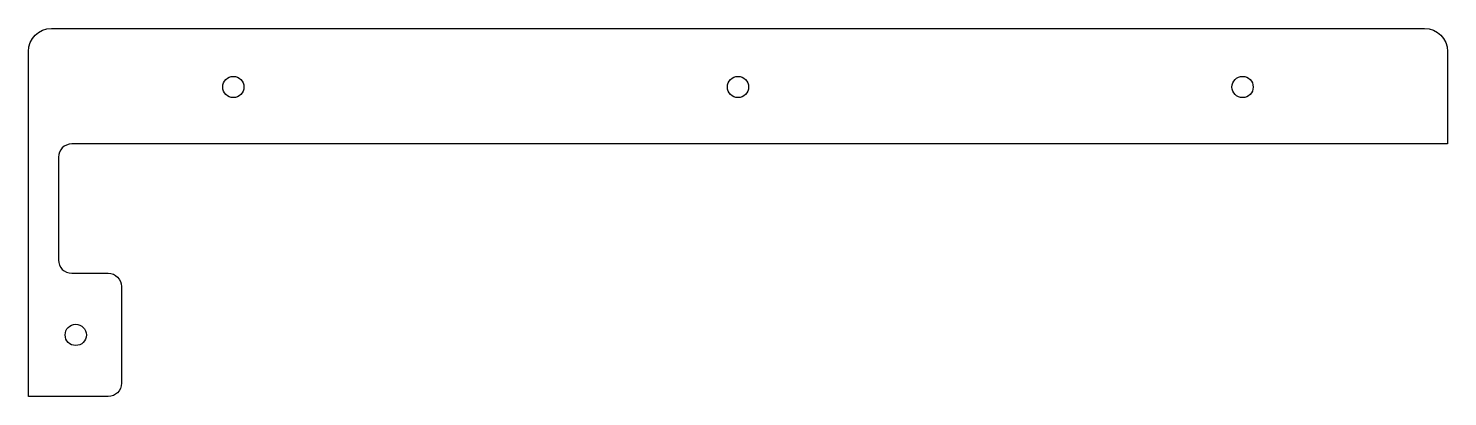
# Model space of a CAD drawing. Header units: millimetres. Extents: x -99 to 115, y -20 to 36.
import ezdxf

# ---------------------------------------------------------------- set-up
doc = ezdxf.new("R2010")
doc.units = ezdxf.units.MM
doc.header["$MEASUREMENT"] = 0
doc.layers.get('0').update_dxf_attribs({"lineweight": 0})

msp = doc.modelspace()

# ---------------------------------------------------------------- linework, layer by layer
at = {"color": 7, "lineweight": 25}
for centre in [(-68.09, 27.04), (8.11, 27.04), (84.31, 27.04), (-91.89, -10.35)]:
    msp.add_circle(centre, 1.6, dxfattribs=at)
msp.add_open_spline([(-86.98, -19.65), (-85.88, -19.65), (-84.98, -18.75), (-84.98, -17.65), (-84.98, -17.65), (-84.98, -3.05), (-84.98, -3.05), (-84.98, -1.94), (-85.88, -1.05), (-86.98, -1.05), (-86.98, -1.05), (-92.5, -1.05), (-92.5, -1.05), (-93.61, -1.05), (-94.5, -0.15), (-94.5, 0.95), (-94.5, 0.95), (-94.5, 16.45), (-94.5, 16.45), (-94.5, 17.56), (-93.61, 18.45), (-92.5, 18.45), (-92.5, 18.45), (115.27, 18.45), (115.27, 18.45), (115.27, 18.45), (115.27, 32.38), (115.27, 32.38), (115.27, 34.31), (113.7, 35.88), (111.77, 35.88), (111.77, 35.88), (-95.54, 35.88), (-95.54, 35.88), (-97.48, 35.88), (-99.04, 34.31), (-99.04, 32.38), (-99.04, 32.38), (-99.04, -19.65), (-99.04, -19.65), (-99.04, -19.65), (-86.98, -19.65), (-86.98, -19.65)], degree=3, knots=[0, 0, 0, 0, 1, 1, 1, 2, 2, 2, 3, 3, 3, 4, 4, 4, 5, 5, 5, 6, 6, 6, 7, 7, 7, 8, 8, 8, 9, 9, 9, 10, 10, 10, 11, 11, 11, 12, 12, 12, 13, 13, 13, 14, 14, 14, 14], dxfattribs=at)

doc.saveas('drawing.dxf')
